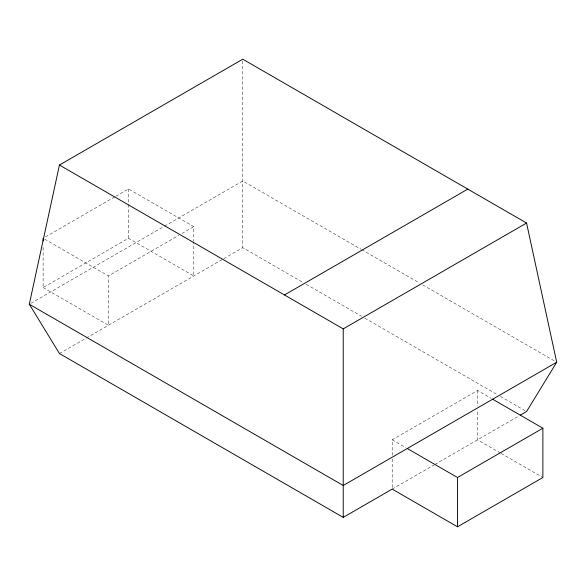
<?xml version="1.0" encoding="UTF-8"?>
<svg xmlns="http://www.w3.org/2000/svg" width="586" height="586" viewBox="0 0 586 586"><rect width="100%" height="100%" fill="white"/><g stroke="black" fill="none" stroke-linecap="round" stroke-linejoin="round"><path stroke-width="0.44" stroke-dasharray="2.93 2.2" d="M45.488 236.898L115.061 196.728M115.852 196.266L128.502 188.963L193.798 226.665L193.798 241.271M43.115 247.395L43.115 287.565L128.502 238.268L193.798 275.962L193.798 242.186M30.882 303.328L163.706 226.636M164.498 226.181L242.772 180.993L360.888 249.189M44.683 239.169L108.41 275.962L178.774 235.338M181.938 233.514L193.798 226.665M59.435 353.534L85.505 338.488M86.296 338.034L223.024 259.093M223.815 258.638L242.772 247.688L303.021 282.474M392.202 455.329L392.202 439.808L477.59 390.51L491.149 398.341M392.202 489.105L434.101 464.918M434.893 464.456L518.661 416.097M361.687 249.643L419.554 283.053M422.726 284.884L555.118 361.32M306.185 284.305L361.679 316.337M364.851 318.169L497.236 394.605M500.4 396.429L525.767 411.079M500.407 452.985L477.59 439.808L477.59 409.68M501.191 453.439L542.885 477.509M392.202 439.808L405.761 447.638M43.115 287.565L108.41 325.267L108.41 275.962M477.59 390.51L477.59 406.032M392.202 458.985L392.202 488.197M242.772 61.01L242.772 247.688M128.502 188.963L128.502 203.576M128.502 204.485L128.502 238.268"/><path stroke-width="0.88" d="M492.658 399.213L542.885 428.212L542.885 477.509L457.498 526.807L392.202 489.105L343.228 517.379L59.435 353.534L29.3 304.237L59.435 165.04L242.772 59.193L526.565 223.039L556.7 362.236L526.565 411.533L520.243 415.181M284.459 294.956L467.796 189.11M59.435 165.04L343.228 328.885L526.565 223.039M556.7 362.236L343.228 485.486L29.3 304.237M407.27 448.51L457.498 477.509L542.885 428.212M457.498 477.509L457.498 526.807M343.228 328.885L343.228 517.379M43.115 238.268L43.115 241.007"/></g></svg>
